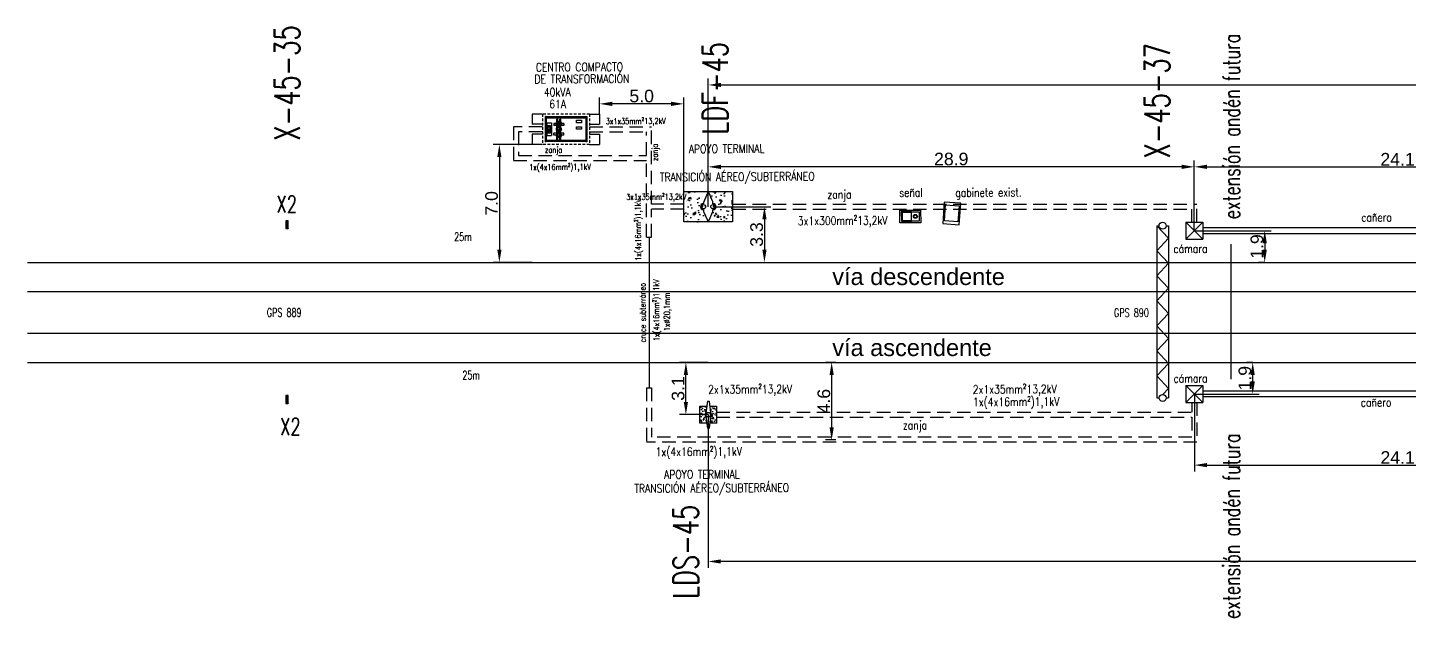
# Model space of a CAD drawing. Header units: millimetres. Extents: x 1844 to 2268, y 1322 to 1520.
# Drawn here: x 1843.6 to 1925.7, y 1329.7 to 1364.7 of the extents above; entities that cross this region are included whole.
import ezdxf

# ---------------------------------------------------------------- set-up
doc = ezdxf.new("R2010")
doc.units = ezdxf.units.MM
doc.linetypes.add('HIDDEN2', pattern=[4.7625, 3.175, -1.5875])
for name, color, linetype in [('LINEA_02', 8, 'Continuous'), ('M_TEXT', 3, 'Continuous'), ('R-EDIFICIOS', 4, 'Continuous'), ('R-SEÑALIZACION HORIZONTAL', 1, 'Continuous'), ('soportes especiales', 3, 'Continuous'), ('Textos catenaria', 7, 'Continuous')]:
    doc.layers.add(name, color=color, linetype=linetype)
doc.styles.add('ARIAL', font='arial.ttf', dxfattribs={"width": 0.8})
doc.styles.add('SANS', font='sanss___.ttf')
doc.styles.add('SIMPLEX', font='simplex.shx', dxfattribs={"width": 0.75})
doc.dimstyles.new('COTA-100', dxfattribs={"dimscale": 1.5, "dimtxt": 0.5, "dimasz": 0.5, "dimexe": 0.25, "dimexo": 0, "dimgap": 0.05, "dimtad": 1, "dimdec": 1, "dimzin": 0, "dimdsep": 46, "dimtxsty": 'SANS', "dimcen": 0.1, "dimclrd": 256, "dimclre": 256, "dimclrt": 256, "dimazin": 0, "dimtm": 1e-09, "dimtfac": 0.714286, "dimtdec": 1, "dimtmove": 2, "dimatfit": 2, "dimfxl": 0, "dimtolj": 1, "dimtzin": 0, "dimarcsym": 0})
pattern_1 = [(50, (-2624.04677, -773.78864), (0.45546167, -0.039847714), [0.047625, -0.523875]), (355, (-2624.04677, -773.78864), (-0.088107065, 0.47764161), [0.0381, -0.4191]), (100.451, (-2624.0088, -773.79196), (0.367356254, 0.43779172), [0.040475, -0.445225]), (46.1842, (-2624.04677, -773.66164), (0.6776976, -0.10510582), [0.0714375, -0.7858125]), (96.6356, (-2623.9903, -773.6704), (0.59351059, 0.61856389), [0.0607125, -0.6678375]), (351.184, (-2624.0468, -773.66164), (0.59351151, 0.6185628), [0.05715, -0.62865]), (21, (-2623.98327, -773.6934), (0.3790372, -0.255663796), [0.047625, -0.523875]), (326, (-2623.98327, -773.6934), (0.15450507, 0.460469915), [0.0381, -0.4191]), (71.4514, (-2623.9517, -773.7147), (0.53354123, 0.204807144), [0.040475, -0.445225]), (37.5, (-2624.04677, -773.78864), (0.007721508, 0.211387597), [0, -0.41402, 0, -0.42545, 0, -0.4206875]), (7.5, (-2624.04677, -773.78864), (0.167049156, 0.250451437), [0, -0.24257, 0, -0.404495, 0, -0.1603375]), (327.5, (-2624.18837, -773.78864), (0.338976488, -0.01432186), [0, -0.15875, 0, -0.4953, 0, -0.657225]), (317.5, (-2624.25187, -773.78864), (0.370322953, 0.063566228), [0, -0.206375, 0, -0.32893, 0, -0.466725])]

# ---------------------------------------------------------------- blocks, each defined once
blk = doc.blocks.new('estructura tipo A con base')
h = blk.add_hatch()
h.set_pattern_fill('AR-CONC', color=8, scale=0.005, style=0)
h.set_pattern_definition([(50, (-2627.5983, -783.80706), (0.91092334, -0.07969543), [0.09525, -1.04775]), (355, (-2627.5983, -783.8071), (-0.17621413, 0.9552832), [0.0762, -0.8382]), (100.451, (-2627.5224, -783.8137), (0.7347125, 0.87558344), [0.08095, -0.89045]), (46.1842, (-2627.5983, -783.5531), (1.3553952, -0.21021164), [0.142875, -1.571625]), (96.6356, (-2627.4854, -783.5706), (1.1870212, 1.2371278), [0.121425, -1.335675]), (351.184, (-2627.5983, -783.553), (1.187023, 1.2371256), [0.1143, -1.2573]), (21, (-2627.4713, -783.61656), (0.7580744, -0.5113276), [0.09525, -1.04775]), (326, (-2627.4713, -783.6166), (0.30901014, 0.92093983), [0.0762, -0.8382]), (71.4514, (-2627.4081, -783.6592), (1.06708245, 0.4096143), [0.08095, -0.89045]), (37.5, (-2627.5983, -783.80706), (0.015443016, 0.422775194), [0, -0.82804, 0, -0.8509, 0, -0.841375]), (7.5, (-2627.5983, -783.80706), (0.33409831, 0.500902874), [0, -0.48514, 0, -0.80899, 0, -0.320675]), (327.5, (-2627.88152, -783.80706), (0.677952976, -0.02864372), [0, -0.3175, 0, -0.9906, 0, -1.31445]), (317.5, (-2628.0085, -783.80706), (0.74064591, 0.12713246), [0, -0.41275, 0, -0.65786, 0, -0.93345])])
h.paths.add_polyline_path([(-1.45, -0.9), (1.45, -0.9), (1.45, 0.9), (-1.45, 0.9)])
h.paths.add_polyline_path([(-0.28, 0.18), (-0.28, 0.25), (-0.05, 0.8), (0.05, 0.8), (0.28, 0.282), (0.28, 0.18, -1), (0.28, -0.18), (0.28, -0.282), (0.05, -0.8), (-0.05, -0.8), (-0.28, -0.282), (-0.28, -0.18, -1)], flags=16)
h.paths.add_polyline_path([(-0.15, 0, -1), (-0.41, 0, -1)], flags=0)
h.paths.add_polyline_path([(0.002, 0, -1), (-0.002, 0, -1)], flags=0)
h.paths.add_polyline_path([(0.41, 0, -1), (0.15, 0, -1)], flags=0)
blk.add_lwpolyline([(1.45, -0.9), (-1.45, -0.9), (-1.45, 0.9), (1.45, 0.9)], close=True)
at = {"color": 6}
blk.add_lwpolyline([(-0.28, -0.282), (-0.05, -0.8), (0.05, -0.8), (0.28, -0.282), (0.28, -0.18, 1), (0.28, 0.18), (0.28, 0.282), (0.05, 0.8), (-0.05, 0.8), (-0.28, 0.25), (-0.28, 0.18, 1), (-0.28, -0.18)], format="xyb", close=True, dxfattribs=at)
for centre, radius in [((-0.28, 0), 0.13), ((0, 0), 0.0021), ((0.28, 0), 0.13)]:
    blk.add_circle(centre, radius, dxfattribs=at)
blk = doc.blocks.new('estructura terminal o retención para LDS')
h = blk.add_hatch()
h.set_pattern_fill('AR-CONC', color=8, scale=0.0025, style=0)
h.set_pattern_definition(pattern_1)
h.paths.add_polyline_path([(-0.5, -0.5), (-0.089, -0.5), (-0.14, -0.113, -0.352658), (-0.14, 0.113), (-0.089, 0.5), (-0.5, 0.5)])
h = blk.add_hatch()
h.set_pattern_fill('AR-CONC', color=8, scale=0.0025, style=0)
h.set_pattern_definition(pattern_1)
h.paths.add_polyline_path([(0.14, -0.113), (0.089, -0.5), (0.5, -0.5), (0.5, 0.5), (0.089, 0.5), (0.14, 0.113, -0.352658)])
at = {"color": 6}
for p, q in [((-0.05, 0.8), (-0.14, 0.113)), ((-0.05, 0.8), (0.05, 0.8)), ((0.05, 0.8), (0.14, 0.113)), ((-0.14, -0.113), (-0.05, -0.8)), ((-0.05, -0.8), (0.05, -0.8)), ((0.14, -0.113), (0.05, -0.8))]:
    blk.add_line(p, q, dxfattribs=at)
for points in [[(-0.089, -0.5), (-0.5, -0.5), (-0.5, 0.5), (-0.089, 0.5)], [(0.089, 0.5), (0.5, 0.5), (0.5, -0.5), (0.089, -0.5)]]:
    blk.add_lwpolyline(points)
blk.add_circle((0, 0), 0.13, dxfattribs=at)
for start, end in [(141.14883, 218.85117), (321.14883, 38.85117)]:
    blk.add_arc((0, 0), 0.18, start, end, dxfattribs=at)
blk = doc.blocks.new('cámara LDF-LDS')
at = {"color": 6}
for p, q in [((-0.5, 0.5), (0.5, 0.5)), ((-0.5, 0.5), (-0.5, -0.5)), ((-0.5, 0.5), (0.5, -0.5)), ((0.5, 0.5), (-0.5, -0.5)), ((0.5, 0.5), (0.5, -0.5)), ((-0.5, -0.5), (0.5, -0.5))]:
    blk.add_line(p, q, dxfattribs=at)
blk = doc.blocks.new('CCT vista en planta')
at = {"color": 3}
for p, q in [((0, 1.8), (0, 1.2)), ((0.6, 1.8), (0, 1.8)), ((3.4, 1.8), (4, 1.8)), ((4, 1.8), (4, 1.2)), ((0.6, 1.2), (0, 1.2)), ((3.4, 1.2), (4, 1.2)), ((0, 0.6), (0, 0)), ((0.6, 0.6), (0, 0.6)), ((0.6, 0), (0, 0)), ((3.4, 0.6), (4, 0.6)), ((3.4, 0), (4, 0)), ((4, 0.6), (4, 0))]:
    blk.add_line(p, q, dxfattribs=at)
at = {"color": 3, "linetype": 'HIDDEN2', "ltscale": 0.05}
for p, q in [((0.6, 1.8), (3.4, 1.8)), ((0.6, 1.8), (0.6, 0)), ((3.4, 1.8), (3.4, 0)), ((0.6, 0), (3.4, 0))]:
    blk.add_line(p, q, dxfattribs=at)
at = {"color": 11}
for p, q in [((0.825, 1.655), (0.76, 1.655)), ((0.76, 1.655), (0.76, 0.145)), ((0.825, 1.655), (0.825, 0.145)), ((3.175, 1.655), (3.175, 0.145)), ((3.175, 1.655), (3.24, 1.655)), ((3.24, 1.655), (3.24, 0.145)), ((0.825, 1.63), (3.175, 1.63)), ((0.825, 1.565), (3.175, 1.565)), ((2.115, 1.25), (2.265, 1.25)), ((2.115, 1.25), (2.115, 1.125)), ((2.115, 1.242), (2.265, 1.242)), ((2.115, 1.133), (2.297, 1.133)), ((2.115, 1.125), (2.297, 1.125)), ((2.297, 0.3), (2.297, 1.5)), ((2.297, 1.5), (2.352, 1.5)), ((2.352, 0.3), (2.352, 1.5)), ((2.352, 1.315), (2.477, 1.315)), ((2.477, 0.3), (2.477, 1.5)), ((2.532, 1.5), (2.477, 1.5)), ((2.532, 0.3), (2.532, 1.5)), ((2.532, 1.133), (2.715, 1.133)), ((2.532, 1.125), (2.715, 1.125)), ((2.565, 1.25), (2.715, 1.25)), ((2.565, 1.242), (2.715, 1.242)), ((2.715, 1.25), (2.715, 1.125)), ((2.85, 1.278), (2.85, 0.522)), ((3.125, 1.278), (2.85, 1.278)), ((3.125, 1.278), (3.125, 0.522)), ((0.76, 0.145), (0.825, 0.145)), ((0.825, 0.235), (3.175, 0.235)), ((0.825, 0.17), (3.175, 0.17)), ((2.115, 0.675), (2.297, 0.675)), ((2.115, 0.55), (2.115, 0.675)), ((2.115, 0.667), (2.297, 0.667)), ((2.115, 0.558), (2.265, 0.558)), ((2.115, 0.55), (2.265, 0.55)), ((2.297, 0.3), (2.352, 0.3)), ((2.352, 0.485), (2.477, 0.485)), ((2.532, 0.3), (2.477, 0.3)), ((2.532, 0.675), (2.715, 0.675)), ((2.532, 0.667), (2.715, 0.667)), ((2.565, 0.558), (2.715, 0.558)), ((2.565, 0.55), (2.715, 0.55)), ((2.715, 0.55), (2.715, 0.675)), ((3.125, 0.522), (2.85, 0.522)), ((3.175, 0.145), (3.24, 0.145))]:
    blk.add_line(p, q, dxfattribs=at)
at = {"color": 5}
for points in [[(1.375, 1.28), (1.375, 1.43), (1.075, 1.43), (1.075, 1.28)], [(1.375, 0.9), (1.375, 1.05), (1.075, 1.05), (1.075, 0.9)], [(3.075, 1.125), (2.925, 1.125), (2.925, 0.675), (3.075, 0.675)]]:
    blk.add_lwpolyline(points, close=True, dxfattribs=at)
at = {"color": 11}
for centre, start, end in [((2.415, 1.25), 141.56679, 218.43321), ((2.415, 0.9), 141.56679, 218.43321), ((2.415, 1.25), 65.37568, 114.62432), ((2.415, 1.25), 321.56679, 38.43321), ((2.415, 0.9), 321.56679, 38.43321), ((2.415, 0.55), 141.56679, 218.43321), ((2.415, 0.55), 245.37568, 294.62432), ((2.415, 0.55), 321.56679, 38.43321)]:
    blk.add_arc(centre, 0.15, start, end, dxfattribs=at)
at = {"layer": 'Textos catenaria', "color": 11, "style": 'SIMPLEX', "width": 0.7}
for s, p in [('TRAFO SECO', (2.466, 0.57)), ('TAB-BT', (3.041, 0.705))]:
    blk.add_text(s, height=0.1, rotation=90, dxfattribs=at).set_placement(p)
blk = doc.blocks.new('*D15')
at = {"lineweight": -2, "transparency": 16777216}
for p, q in [((1873.613, 1357.724), (1871.286, 1357.724)), ((1871.661, 1356.974), (1871.661, 1351.474)), ((1873.613, 1350.724), (1871.286, 1350.724))]:
    blk.add_line(p, q, dxfattribs=at)
at = {"transparency": 16777216}
for points in [[(1871.536, 1356.974), (1871.786, 1356.974), (1871.661, 1357.724)], [(1871.536, 1351.474), (1871.786, 1351.474), (1871.661, 1350.724)]]:
    blk.add_solid(points, dxfattribs=at)
at = {"layer": 'Defpoints', "color": 0, "transparency": 16777216}
for p in [(1873.613, 1357.724), (1871.661, 1350.724), (1873.613, 1350.724)]:
    blk.add_point(p, dxfattribs=at)
at = {"transparency": 16777216, "insert": (1871.2, 1354.224), "char_height": 0.75, "attachment_point": 5, "rotation": 90, "style": 'SANS'}
blk.add_mtext('\\A1;7.0', dxfattribs=at)
blk = doc.blocks.new('*D16')
at = {"lineweight": -2, "transparency": 16777216}
for p, q in [((1877.613, 1359.524), (1877.613, 1360.505)), ((1881.863, 1360.13), (1878.363, 1360.13)), ((1882.613, 1354.924), (1882.613, 1360.505))]:
    blk.add_line(p, q, dxfattribs=at)
at = {"transparency": 16777216}
for points in [[(1878.363, 1360.255), (1878.363, 1360.005), (1877.613, 1360.13)], [(1881.863, 1360.255), (1881.863, 1360.005), (1882.613, 1360.13)]]:
    blk.add_solid(points, dxfattribs=at)
at = {"layer": 'Defpoints', "color": 0, "transparency": 16777216}
for p in [(1877.613, 1360.13), (1877.613, 1359.524), (1882.613, 1354.924)]:
    blk.add_point(p, dxfattribs=at)
at = {"transparency": 16777216, "insert": (1880.113, 1360.591), "char_height": 0.75, "attachment_point": 5, "style": 'SANS'}
blk.add_mtext('\\A1;5.0', dxfattribs=at)
blk = doc.blocks.new('*D20')
at = {"lineweight": -2, "transparency": 16777216}
for p, q in [((1912.935, 1352.599), (1912.935, 1356.767)), ((1937.076, 1352.599), (1937.076, 1356.767)), ((1913.685, 1356.392), (1936.326, 1356.392))]:
    blk.add_line(p, q, dxfattribs=at)
at = {"transparency": 16777216}
for points in [[(1913.685, 1356.517), (1913.685, 1356.267), (1912.935, 1356.392)], [(1936.326, 1356.517), (1936.326, 1356.267), (1937.076, 1356.392)]]:
    blk.add_solid(points, dxfattribs=at)
at = {"layer": 'Defpoints', "color": 0, "transparency": 16777216}
for p in [(1937.076, 1356.392), (1912.935, 1352.599), (1937.076, 1352.599)]:
    blk.add_point(p, dxfattribs=at)
at = {"transparency": 16777216, "insert": (1925.005, 1356.842), "char_height": 0.75, "attachment_point": 5, "style": 'SANS'}
blk.add_mtext('\\A1;24.1', dxfattribs=at)
blk = doc.blocks.new('*D35')
at = {"lineweight": -2, "transparency": 16777216}
for p, q in [((1912.935, 1352.599), (1917.492, 1352.599)), ((1917.117, 1351.849), (1917.117, 1351.474)), ((1917.117, 1350.724), (1916.742, 1350.724))]:
    blk.add_line(p, q, dxfattribs=at)
at = {"transparency": 16777216}
for points in [[(1916.992, 1351.849), (1917.242, 1351.849), (1917.117, 1352.599)], [(1916.992, 1351.474), (1917.242, 1351.474), (1917.117, 1350.724)]]:
    blk.add_solid(points, dxfattribs=at)
at = {"layer": 'Defpoints', "color": 0, "transparency": 16777216}
for p in [(1912.935, 1352.599), (1917.117, 1350.724), (1917.117, 1350.724)]:
    blk.add_point(p, dxfattribs=at)
at = {"transparency": 16777216, "insert": (1916.656, 1351.662), "char_height": 0.75, "attachment_point": 5, "rotation": 90, "style": 'SANS'}
blk.add_mtext('\\A1;1.9', dxfattribs=at)
blk = doc.blocks.new('*D36')
at = {"lineweight": -2, "transparency": 16777216}
for p, q in [((1884.066, 1354.024), (1884.066, 1356.767)), ((1912.935, 1352.599), (1912.935, 1356.767)), ((1912.185, 1356.392), (1884.816, 1356.392))]:
    blk.add_line(p, q, dxfattribs=at)
at = {"transparency": 16777216}
for points in [[(1884.816, 1356.517), (1884.816, 1356.267), (1884.066, 1356.392)], [(1912.185, 1356.517), (1912.185, 1356.267), (1912.935, 1356.392)]]:
    blk.add_solid(points, dxfattribs=at)
at = {"layer": 'Defpoints', "color": 0, "transparency": 16777216}
for p in [(1884.066, 1356.392), (1884.066, 1354.024), (1912.935, 1352.599)]:
    blk.add_point(p, dxfattribs=at)
at = {"transparency": 16777216, "insert": (1898.5, 1356.853), "char_height": 0.75, "attachment_point": 5, "style": 'SANS'}
blk.add_mtext('\\A1;28.9', dxfattribs=at)
blk = doc.blocks.new('*D37')
at = {"lineweight": -2, "transparency": 16777216}
for p, q in [((1884.066, 1354.024), (1884.066, 1361.628)), ((2220.87, 1354.024), (2220.87, 1361.628)), ((1884.816, 1361.253), (2220.12, 1361.253))]:
    blk.add_line(p, q, dxfattribs=at)
at = {"transparency": 16777216}
for points in [[(1884.816, 1361.378), (1884.816, 1361.128), (1884.066, 1361.253)], [(2220.12, 1361.378), (2220.12, 1361.128), (2220.87, 1361.253)]]:
    blk.add_solid(points, dxfattribs=at)
at = {"layer": 'Defpoints', "color": 0, "transparency": 16777216}
for p in [(2220.87, 1361.253), (1884.066, 1354.024), (2220.87, 1354.024)]:
    blk.add_point(p, dxfattribs=at)
at = {"transparency": 16777216, "insert": (2052.468, 1361.715), "char_height": 0.75, "attachment_point": 5, "style": 'SANS'}
blk.add_mtext('\\A1;336.8', dxfattribs=at)
blk = doc.blocks.new('*D38')
at = {"lineweight": -2, "transparency": 16777216}
for p, q in [((1912.939, 1342.909), (1912.939, 1338.316)), ((1937.081, 1342.909), (1937.081, 1338.316)), ((1913.689, 1338.691), (1936.331, 1338.691))]:
    blk.add_line(p, q, dxfattribs=at)
at = {"transparency": 16777216}
for points in [[(1913.689, 1338.816), (1913.689, 1338.566), (1912.939, 1338.691)], [(1936.331, 1338.816), (1936.331, 1338.566), (1937.081, 1338.691)]]:
    blk.add_solid(points, dxfattribs=at)
at = {"layer": 'Defpoints', "color": 0, "transparency": 16777216}
for p in [(1912.939, 1342.909), (1937.081, 1342.909), (1937.081, 1338.691)]:
    blk.add_point(p, dxfattribs=at)
at = {"transparency": 16777216, "insert": (1925.01, 1339.141), "char_height": 0.75, "attachment_point": 5, "style": 'SANS'}
blk.add_mtext('\\A1;24.1', dxfattribs=at)
blk = doc.blocks.new('*D49')
at = {"lineweight": -2, "transparency": 16777216}
for p, q in [((1884.063, 1341.684), (1884.063, 1332.595)), ((2220.87, 1341.684), (2220.87, 1332.595)), ((2220.12, 1332.97), (1884.813, 1332.97))]:
    blk.add_line(p, q, dxfattribs=at)
at = {"transparency": 16777216}
for points in [[(1884.813, 1333.095), (1884.813, 1332.845), (1884.063, 1332.97)], [(2220.12, 1333.095), (2220.12, 1332.845), (2220.87, 1332.97)]]:
    blk.add_solid(points, dxfattribs=at)
at = {"layer": 'Defpoints', "color": 0, "transparency": 16777216}
for p in [(1884.063, 1341.684), (2220.87, 1341.684), (1884.063, 1332.97)]:
    blk.add_point(p, dxfattribs=at)
at = {"transparency": 16777216, "insert": (2066.072, 1333.61), "char_height": 0.75, "attachment_point": 5, "style": 'SANS'}
blk.add_mtext('\\A1;336.8', dxfattribs=at)
blk = doc.blocks.new('*D50')
at = {"lineweight": -2, "transparency": 16777216}
for p, q in [((1916.403, 1344.784), (1916.028, 1344.784)), ((1916.403, 1343.659), (1916.403, 1344.034)), ((1912.939, 1342.909), (1916.778, 1342.909))]:
    blk.add_line(p, q, dxfattribs=at)
at = {"transparency": 16777216}
for points in [[(1916.278, 1344.034), (1916.528, 1344.034), (1916.403, 1344.784)], [(1916.278, 1343.659), (1916.528, 1343.659), (1916.403, 1342.909)]]:
    blk.add_solid(points, dxfattribs=at)
at = {"layer": 'Defpoints', "color": 0, "transparency": 16777216}
for p in [(1916.403, 1344.784), (1916.403, 1344.784), (1912.939, 1342.909)]:
    blk.add_point(p, dxfattribs=at)
at = {"transparency": 16777216, "insert": (1915.942, 1343.847), "char_height": 0.75, "attachment_point": 5, "rotation": 90, "style": 'SANS'}
blk.add_mtext('\\A1;1.9', dxfattribs=at)
blk = doc.blocks.new('*D56')
at = {"lineweight": -2, "transparency": 16777216}
for p, q in [((1884.343, 1354.024), (1887.78, 1354.024)), ((1887.405, 1353.274), (1887.405, 1351.474)), ((1884.343, 1350.724), (1887.78, 1350.724))]:
    blk.add_line(p, q, dxfattribs=at)
at = {"transparency": 16777216}
for points in [[(1887.28, 1353.274), (1887.53, 1353.274), (1887.405, 1354.024)], [(1887.28, 1351.474), (1887.53, 1351.474), (1887.405, 1350.724)]]:
    blk.add_solid(points, dxfattribs=at)
at = {"layer": 'Defpoints', "color": 0, "transparency": 16777216}
for p in [(1884.343, 1354.024), (1884.343, 1350.724), (1887.405, 1350.724)]:
    blk.add_point(p, dxfattribs=at)
at = {"transparency": 16777216, "insert": (1886.943, 1352.374), "char_height": 0.75, "attachment_point": 5, "rotation": 90, "style": 'SANS'}
blk.add_mtext('\\A1;3.3', dxfattribs=at)
blk = doc.blocks.new('*D57')
at = {"lineweight": -2, "transparency": 16777216}
for p, q in [((1884.063, 1344.784), (1882.364, 1344.784)), ((1882.739, 1342.434), (1882.739, 1344.034)), ((1884.063, 1341.684), (1882.364, 1341.684))]:
    blk.add_line(p, q, dxfattribs=at)
at = {"transparency": 16777216}
for points in [[(1882.614, 1344.034), (1882.864, 1344.034), (1882.739, 1344.784)], [(1882.614, 1342.434), (1882.864, 1342.434), (1882.739, 1341.684)]]:
    blk.add_solid(points, dxfattribs=at)
at = {"layer": 'Defpoints', "color": 0, "transparency": 16777216}
for p in [(1882.739, 1344.784), (1884.063, 1344.784), (1884.063, 1341.684)]:
    blk.add_point(p, dxfattribs=at)
at = {"transparency": 16777216, "insert": (1882.277, 1343.234), "char_height": 0.75, "attachment_point": 5, "rotation": 90, "style": 'SANS'}
blk.add_mtext('\\A1;3.1', dxfattribs=at)
blk = doc.blocks.new('*D58')
at = {"lineweight": -2, "transparency": 16777216}
for p, q in [((1891.651, 1344.784), (1891.022, 1344.784)), ((1891.397, 1340.935), (1891.397, 1344.034)), ((1891.651, 1340.185), (1891.022, 1340.185))]:
    blk.add_line(p, q, dxfattribs=at)
at = {"transparency": 16777216}
for points in [[(1891.272, 1344.034), (1891.522, 1344.034), (1891.397, 1344.784)], [(1891.272, 1340.935), (1891.522, 1340.935), (1891.397, 1340.185)]]:
    blk.add_solid(points, dxfattribs=at)
at = {"layer": 'Defpoints', "color": 0, "transparency": 16777216}
for p in [(1891.397, 1344.784), (1891.651, 1344.784), (1891.651, 1340.185)]:
    blk.add_point(p, dxfattribs=at)
at = {"transparency": 16777216, "insert": (1890.935, 1342.485), "char_height": 0.75, "attachment_point": 5, "rotation": 90, "style": 'SANS'}
blk.add_mtext('\\A1;4.6', dxfattribs=at)

msp = doc.modelspace()

# ---------------------------------------------------------------- hatches: boundary and pattern name
for points in [[(1858.98, 1352.724), (1859.12, 1352.724), (1859.12, 1353.184), (1858.98, 1353.184)], [(1858.98, 1342.354), (1859.12, 1342.354), (1859.12, 1342.814), (1858.98, 1342.814)]]:
    msp.add_hatch(color=256).paths.add_polyline_path(points)

# ---------------------------------------------------------------- linework, layer by layer
at = {"color": 5, "linetype": 'HIDDEN2', "ltscale": 0.25}
for p, q in [((1874.213, 1358.774), (1872.494, 1358.774)), ((1872.494, 1358.774), (1872.494, 1356.763)), ((1874.213, 1358.474), (1872.794, 1358.474)), ((1872.794, 1358.474), (1872.794, 1357.063)), ((1877.013, 1358.774), (1880.706, 1358.774)), ((1877.013, 1358.474), (1880.406, 1358.474)), ((1880.406, 1357.063), (1880.406, 1358.474)), ((1880.706, 1354.174), (1880.706, 1358.774)), ((1872.494, 1356.763), (1880.406, 1356.763)), ((1872.794, 1357.063), (1880.406, 1357.063)), ((1880.406, 1352.224), (1880.406, 1356.763)), ((1882.613, 1354.174), (1880.706, 1354.174)), ((1885.513, 1354.174), (1913.085, 1354.174)), ((1913.085, 1353.099), (1913.085, 1354.174)), ((1882.613, 1353.874), (1880.706, 1353.874)), ((1880.706, 1352.224), (1880.706, 1353.874)), ((1885.513, 1353.874), (1912.785, 1353.874)), ((1912.785, 1353.099), (1912.785, 1353.874)), ((1880.406, 1352.224), (1880.706, 1352.224)), ((1880.406, 1343.284), (1880.706, 1343.284)), ((1880.406, 1343.284), (1880.406, 1340.042)), ((1880.706, 1343.284), (1880.706, 1340.342)), ((1884.563, 1341.834), (1912.789, 1341.834)), ((1912.789, 1342.409), (1912.789, 1341.834)), ((1913.089, 1342.409), (1913.089, 1340.042)), ((1884.563, 1341.534), (1886.226, 1341.534)), ((1886.526, 1341.534), (1912.789, 1341.534)), ((1912.789, 1341.534), (1912.789, 1340.342)), ((1912.789, 1340.342), (1880.706, 1340.342)), ((1913.089, 1340.042), (1880.406, 1340.042))]:
    msp.add_line(p, q, dxfattribs=at)
for p, q in [((1858.98, 1353.184), (1858.98, 1352.724)), ((1859.12, 1353.184), (1858.98, 1353.184)), ((1858.98, 1353.184), (1859.12, 1352.724)), ((1858.98, 1353.184), (1859.12, 1352.724)), ((1858.98, 1352.724), (1859.12, 1352.724)), ((1859.12, 1352.724), (1859.12, 1353.184)), ((1858.98, 1342.814), (1858.98, 1342.354)), ((1859.12, 1342.814), (1858.98, 1342.814)), ((1858.98, 1342.814), (1859.12, 1342.354)), ((1858.98, 1342.814), (1859.12, 1342.354)), ((1859.12, 1342.354), (1859.12, 1342.814)), ((1858.98, 1342.354), (1859.12, 1342.354))]:
    msp.add_line(p, q)
at = {"color": 4}
for p, q in [((1910.705, 1352.896), (1910.711, 1342.676)), ((1910.705, 1352.896), (1910.84, 1352.896)), ((1910.705, 1352.896), (1911.395, 1352.154)), ((1911.26, 1352.897), (1911.395, 1352.897)), ((1911.395, 1352.897), (1911.401, 1342.677)), ((1910.706, 1351.411), (1911.395, 1352.154)), ((1910.706, 1351.411), (1911.396, 1350.669)), ((1910.706, 1349.926), (1911.396, 1350.669)), ((1910.706, 1349.926), (1911.397, 1349.184)), ((1910.707, 1348.441), (1911.397, 1349.184)), ((1910.707, 1348.441), (1911.398, 1347.698)), ((1910.708, 1346.955), (1911.398, 1347.698)), ((1910.708, 1346.955), (1911.399, 1346.213)), ((1910.709, 1345.47), (1911.399, 1346.213)), ((1910.709, 1345.47), (1911.4, 1344.728)), ((1910.71, 1343.985), (1911.4, 1344.728)), ((1910.71, 1343.985), (1911.401, 1343.243)), ((1910.711, 1342.676), (1910.846, 1342.676)), ((1911.07, 1342.886), (1911.401, 1343.243)), ((1911.266, 1342.677), (1911.401, 1342.677))]:
    msp.add_line(p, q, dxfattribs=at)
at = {"color": 3}
msp.add_line((1880.556, 1352.224), (1880.556, 1343.284), dxfattribs=at)
at = {"color": 8}
for p, q in [((1843.644, 1350.724), (2267.602, 1350.724)), ((1843.644, 1348.984), (2267.602, 1348.984)), ((1843.644, 1346.524), (2267.602, 1346.524)), ((1843.644, 1344.784), (2267.602, 1344.784))]:
    msp.add_line(p, q, dxfattribs=at)
at = {"color": 4}
for centre in [(1911.05, 1352.897), (1911.056, 1342.677)]:
    msp.add_circle(centre, 0.21, dxfattribs=at)
at = {"layer": 'LINEA_02', "color": 11}
for p, q in [((1936.576, 1352.774), (1913.435, 1352.774)), ((1936.576, 1352.424), (1913.435, 1352.424)), ((1936.581, 1343.084), (1913.439, 1343.084)), ((1936.581, 1342.734), (1913.439, 1342.734))]:
    msp.add_line(p, q, dxfattribs=at)
at = {"layer": 'R-EDIFICIOS', "color": 7}
for points in [[(1898.97, 1352.947), (1899.066, 1354.231), (1898.087, 1354.305), (1897.991, 1353.021), (1898.97, 1352.947)], [(1898.895, 1353.12), (1898.09, 1353.18), (1898.162, 1354.132), (1898.967, 1354.072), (1898.895, 1353.12)]]:
    msp.add_lwpolyline(points, dxfattribs=at)
at = {"layer": 'R-SEÑALIZACION HORIZONTAL'}
for points in [[(1895.446, 1353.812), (1896.68, 1353.812), (1896.686, 1353.072), (1895.452, 1353.072), (1895.446, 1353.812)], [(1896.134, 1353.731), (1895.533, 1353.731), (1895.538, 1353.165), (1896.139, 1353.165)], [(1896.135, 1353.685), (1895.579, 1353.686), (1895.582, 1353.211), (1896.138, 1353.21)]]:
    msp.add_lwpolyline(points, dxfattribs=at)
at = {"layer": 'R-SEÑALIZACION HORIZONTAL', "linetype": 'HIDDEN2'}
msp.add_lwpolyline([(1896.585, 1353.73), (1896.59, 1353.165), (1896.139, 1353.165), (1896.134, 1353.73)], close=True, dxfattribs=at)
at = {"layer": 'R-SEÑALIZACION HORIZONTAL'}
for radius in [0.12, 0.0902]:
    msp.add_circle((1896.369, 1353.449), radius, dxfattribs=at)
at = {"layer": 'soportes especiales', "color": 1}
msp.add_line((1915.13, 1343.786), (1915.125, 1351.799), dxfattribs=at)

# ---------------------------------------------------------------- block references
at = {"xscale": -1}
msp.add_blockref('CCT vista en planta', (1877.613, 1357.724), dxfattribs=at)
for name, p in [('estructura tipo A con base', (1884.063, 1354.024)), ('cámara LDF-LDS', (1912.935, 1352.599)), ('cámara LDF-LDS', (1912.939, 1342.909)), ('estructura terminal o retención para LDS', (1884.063, 1341.684))]:
    msp.add_blockref(name, p)

# ---------------------------------------------------------------- texts
at = {"layer": 'M_TEXT', "color": 7, "style": 'ARIAL'}
for s, p in [('vía descendente', (1891.434, 1349.378)), ('vía ascendente', (1891.434, 1345.163))]:
    msp.add_text(s, height=1, dxfattribs=at).set_placement(p)
at = {"layer": 'Textos catenaria', "style": 'SIMPLEX'}
for s, height, rotation, width, p in [('X-45-35', 1.5, 90, 0.7, (1859.807, 1357.948)), ('LDF-45', 1.5, 90, 0.7, (1885.224, 1358.307)), ('X-45-37', 1.5, 90, 0.7, (1911.472, 1356.887)), ('CENTRO COMPACTO', 0.5, 0.31934, 0.8, (1873.83, 1362.051)), ('DE TRANSFORMACIÓN', 0.5, 0.31934, 0.8, (1873.747, 1361.346)), ('40kVA', 0.5, 0.31934, 0.8, (1874.303, 1360.57)), ('61A', 0.5, 0.31934, 0.8, (1874.63, 1359.864)), ('3x1x35mm²13,2kV', 0.35, 0.31934, 0.7, (1877.981, 1358.923)), ('zanja', 0.35, 0.31934, 0.7, (1874.367, 1357.222)), ('zanja', 0.35, 90.31934, 0.7, (1881.08, 1356.736)), ('APOYO TERMINAL', 0.5, 0.31934, 0.8, (1882.912, 1357.205)), ('1x(4x16mm²)1,1kV', 0.35, 0.31934, 0.7, (1873.433, 1356.198)), ('TRANSICIÓN AÉREO/SUBTERRÁNEO', 0.5, 0.31934, 0.8, (1881.196, 1355.529)), ('zanja', 0.5, 0.31934, 0.8, (1891.142, 1354.502)), ('señal', 0.5, 0.31934, 0.8, (1895.412, 1354.612)), ('gabinete exist.', 0.5, 0.31934, 0.8, (1898.743, 1354.612)), ('3x1x35mm²13,2kV', 0.35, 0.31934, 0.7, (1879.197, 1354.428)), ('1x(4x16mm²)1,1kV', 0.35, 90.31934, 0.7, (1880.08, 1350.817)), ('3x1x300mm²13,2kV', 0.5, 0.31934, 0.8, (1889.383, 1352.935)), ('cañero', 0.5, 0.31934, 0.8, (1922.851, 1353.139)), ('cámara', 0.5, 0.31934, 0.8, (1911.699, 1351.279)), ('1x(4x16mm²)1,1kV', 0.35, 90.31934, 0.7, (1881.166, 1346.05)), ('cruce subterráneo', 0.35, 90.31934, 0.7, (1880.361, 1345.978)), ('1xØ20,1mm', 0.35, 90.31934, 0.7, (1881.791, 1346.641)), ('2x1x35mm²13,2kV', 0.5, 0.31934, 0.8, (1884.063, 1342.93)), ('2x1x35mm²13,2kV', 0.5, 0.31934, 0.8, (1899.776, 1342.93)), ('cámara', 0.5, 0.31934, 0.8, (1911.703, 1343.581)), ('1x(4x16mm²)1,1kV', 0.5, 0.31934, 0.8, (1899.793, 1342.186)), ('cañero', 0.5, 0.31934, 0.8, (1922.826, 1342.157)), ('zanja', 0.5, 0.31934, 0.8, (1895.628, 1340.805)), ('1x(4x16mm²)1,1kV', 0.5, 0.31934, 0.8, (1880.945, 1339.225)), ('TRANSICIÓN AÉREO/SUBTERRÁNEO', 0.5, 0.31934, 0.8, (1879.682, 1337.053)), ('APOYO TERMINAL', 0.5, 0.31934, 0.8, (1881.445, 1337.88)), ('LDS-45', 1.5, 90, 0.7, (1883.489, 1330.749))]:
    msp.add_text(s, height=height, rotation=rotation, dxfattribs=dict(at, width=width)).set_placement(p)
at = {"layer": 'Textos catenaria', "color": 1, "style": 'SIMPLEX', "width": 0.7}
for p in [(1915.646, 1353.284), (1915.646, 1329.565)]:
    msp.add_text('extensión andén futura', height=1, rotation=90, dxfattribs=at).set_placement(p)
at = {"layer": 'Textos catenaria', "style": 'SIMPLEX', "width": 0.7}
for s, height, p in [('X2', 1, (1858.438, 1353.681)), ('25m', 0.5, (1868.976, 1351.993)), ('GPS 889', 0.5, (1857.845, 1347.498)), ('GPS 890', 0.5, (1908.167, 1347.485)), ('25m', 0.5, (1869.461, 1343.778)), ('X2', 1, (1858.654, 1340.477))]:
    msp.add_text(s, height=height, dxfattribs=at).set_placement(p)

# ---------------------------------------------------------------- dimensions: what is measured, and where the dimension line sits
for base, p1, p2, picture, middle in [((2220.87, 1361.253), (1884.066, 1354.024), (2220.87, 1354.024), '*D37', (2052.468, 1361.715)), ((1877.613, 1360.13), (1882.613, 1354.924), (1877.613, 1359.524), '*D16', (1880.113, 1360.591)), ((1884.066, 1356.392), (1912.935, 1352.599), (1884.066, 1354.024), '*D36', (1898.5, 1356.853)), ((1937.076, 1356.392), (1912.935, 1352.599), (1937.076, 1352.599), '*D20', (1925.005, 1356.842)), ((1937.081, 1338.691), (1912.939, 1342.909), (1937.081, 1342.909), '*D38', (1925.01, 1339.141))]:
    dim = msp.add_linear_dim(base=base, p1=p1, p2=p2, dimstyle='COTA-100')
    dim.commit()
    dim.dimension.update_dxf_attribs({"geometry": picture, "text_midpoint": middle})
for base, p1, p2, picture, middle in [((1871.661, 1350.724), (1873.613, 1357.724), (1873.613, 1350.724), '*D15', (1871.2, 1354.224)), ((1887.405, 1350.724), (1884.343, 1354.024), (1884.343, 1350.724), '*D56', (1886.943, 1352.374)), ((1917.117, 1350.724), (1912.935, 1352.599), (1917.117, 1350.724), '*D35', (1916.656, 1351.662)), ((1882.739, 1344.784), (1884.063, 1341.684), (1884.063, 1344.784), '*D57', (1882.277, 1343.234)), ((1891.397, 1344.784), (1891.651, 1340.185), (1891.651, 1344.784), '*D58', (1890.935, 1342.485)), ((1916.403, 1344.784), (1912.939, 1342.909), (1916.403, 1344.784), '*D50', (1915.942, 1343.847))]:
    dim = msp.add_linear_dim(base=base, p1=p1, p2=p2, angle=90, dimstyle='COTA-100')
    dim.commit()
    dim.dimension.update_dxf_attribs({"geometry": picture, "text_midpoint": middle})
dim = msp.add_linear_dim(base=(1884.063, 1332.97), p1=(2220.87, 1341.684), p2=(1884.063, 1341.684), dimstyle='COTA-100')
dim.commit()
dim.dimension.update_dxf_attribs({"geometry": '*D49', "text_midpoint": (2066.072, 1333.61), "dimtype": 160})

doc.saveas('drawing.dxf')
